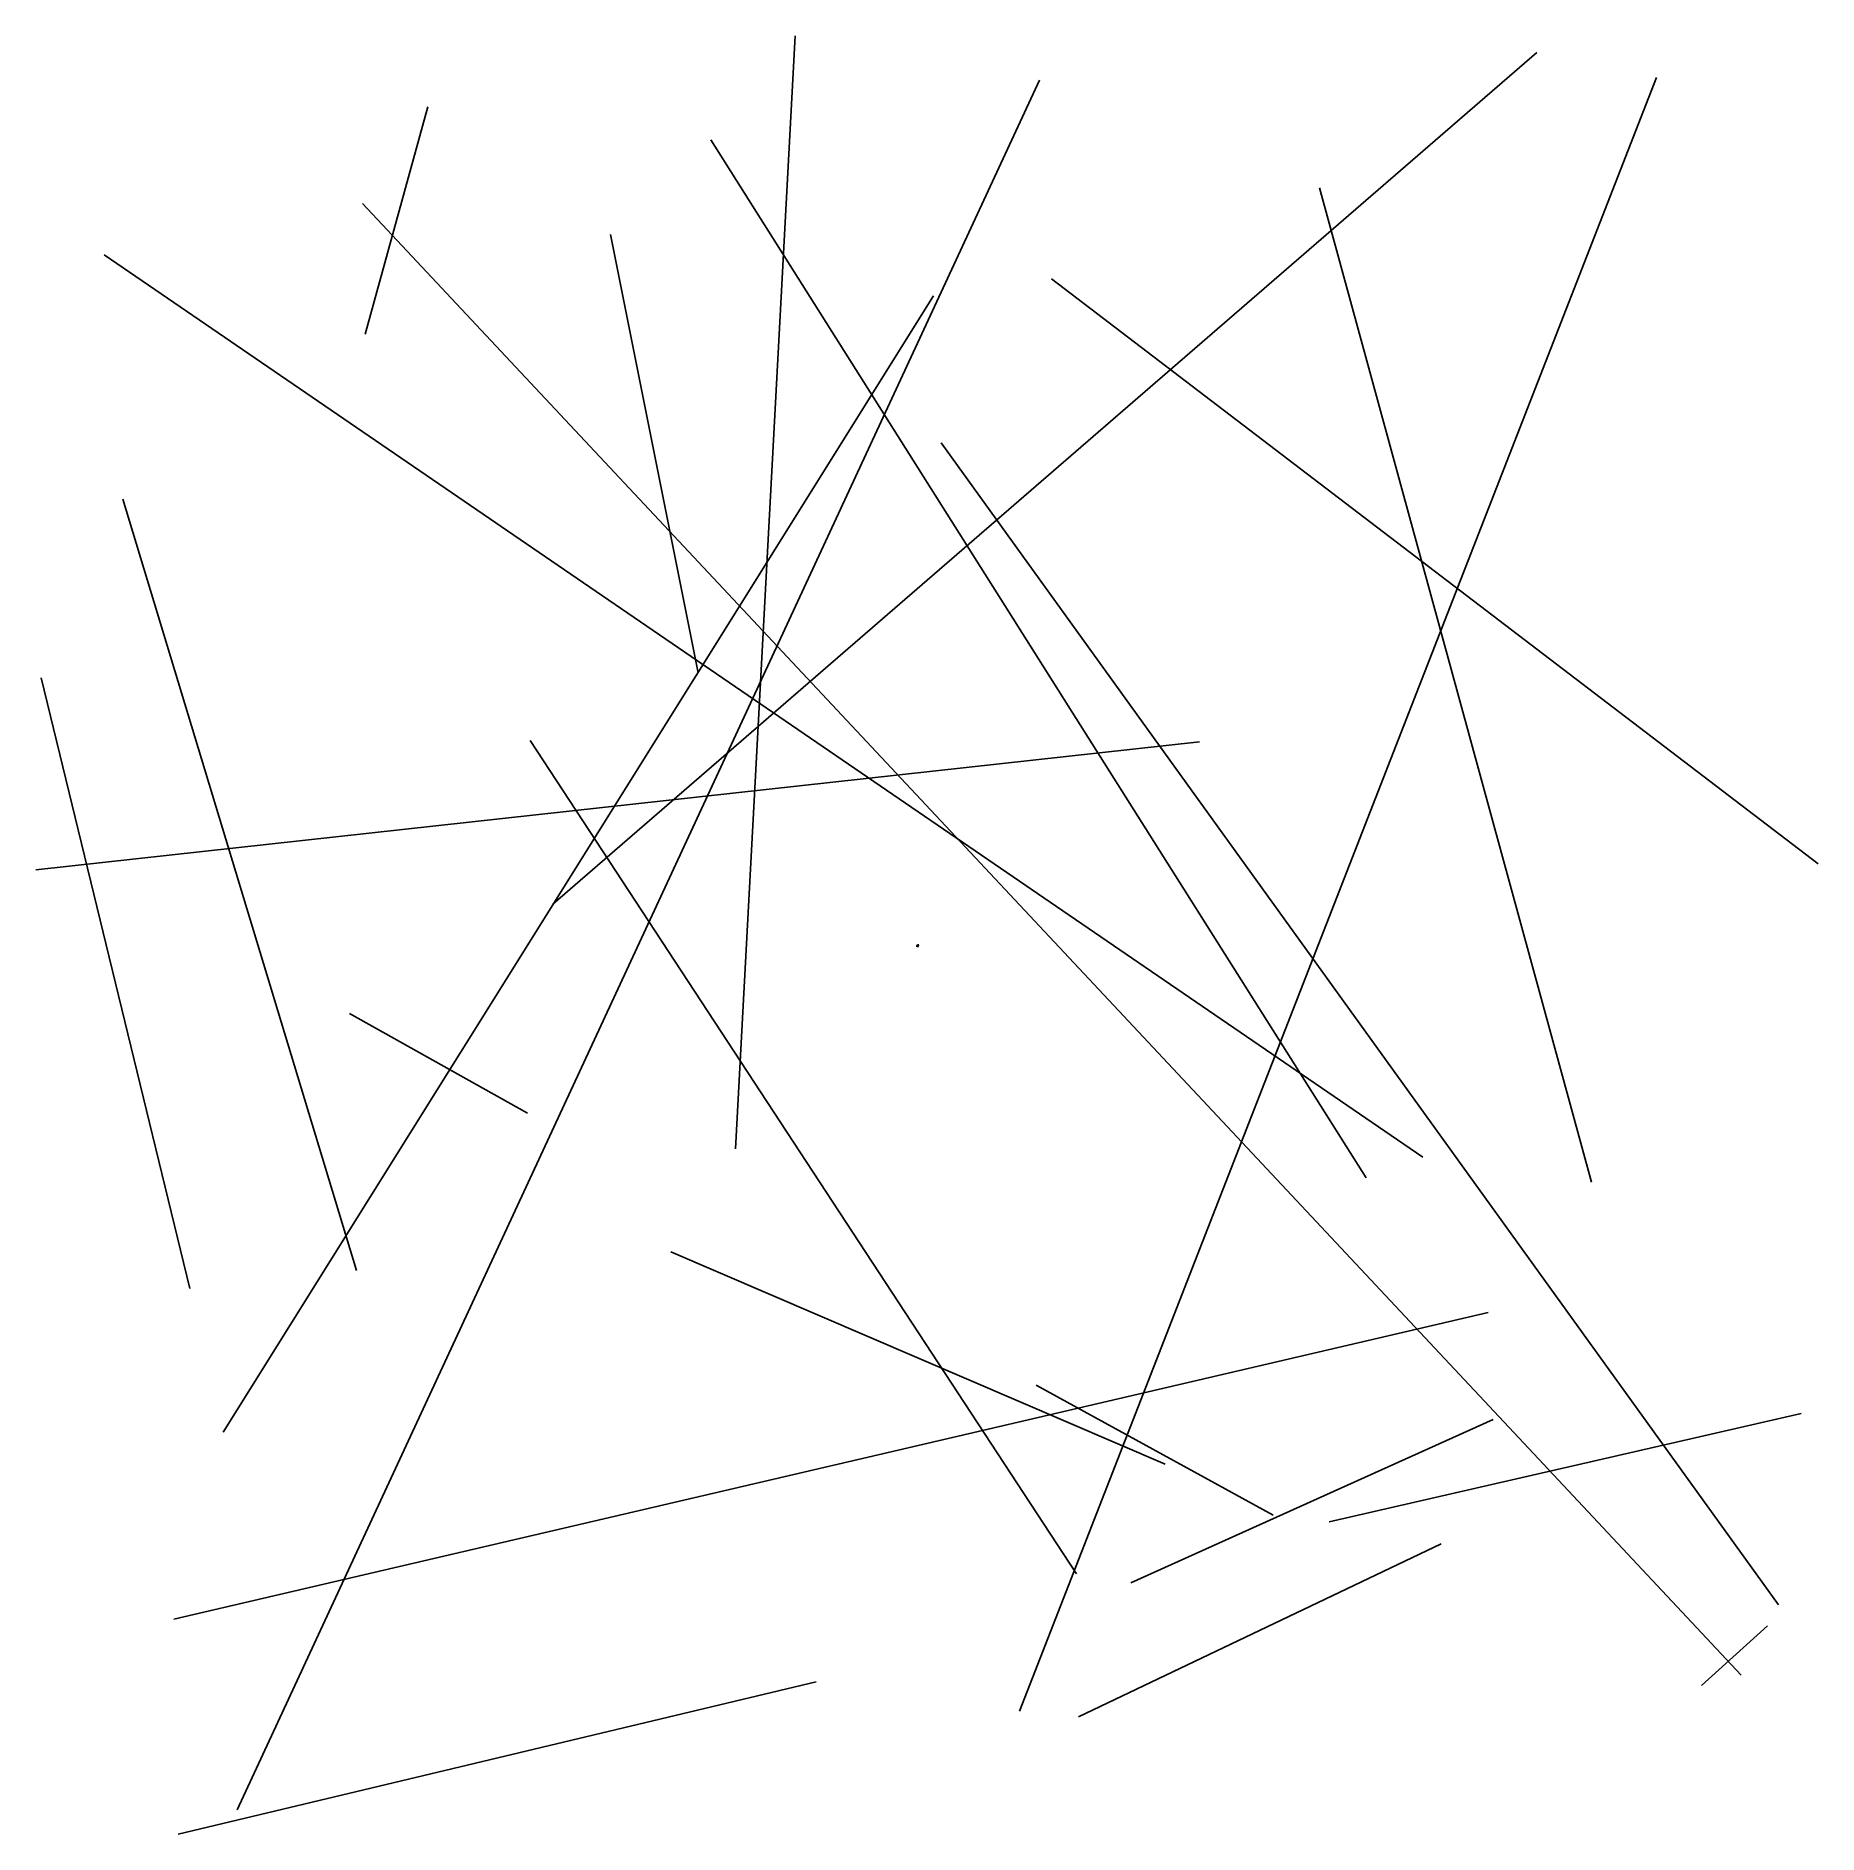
# Model space of a CAD drawing. Header units: metres. Extents: x -960385164000 to 980995095000, y -967394892000 to 990983884000.
import ezdxf

# ---------------------------------------------------------------- set-up
doc = ezdxf.new("R2010")
doc.units = ezdxf.units.M
doc.layers.add('VISTA', color=7, linetype='CONTINUOUS')

msp = doc.modelspace()

# ---------------------------------------------------------------- linework, layer by layer
at = {"layer": 'VISTA'}
for p, q in [((-198178893000, -221182952000), (-133245852000, 990983884000)), ((-397127051000, 45325842800), (674577495000, 973036104000)), ((-741197056000, -940942673000), (132900168000, 942684214000)), ((111091312000, -833677209000), (804906768000, 945614595000)), ((-601750799000, 666340050000), (-533508526000, 913829299000)), ((488571722000, -252652602000), (-225068761000, 877797571000)), ((437916813000, 825453077000), (734073516000, -257517633000)), ((897180726000, -794485286000), (-604746848000, 808475737000)), ((-239017285000, 297274721000), (-334449702000, 774802342000)), ((-886030279000, 752694008000), (550630992000, -230003600000)), ((145759891000, 726499972000), (980995095000, 89213747000)), ((-756296759000, -529830603000), (17510597000, 707789234000)), ((25835503000, 547878502000), (937955665000, -717595288000)), ((-865604870000, 486413925000), (-611220964000, -353746947000)), ((-792666219000, -373102477000), (-954542810000, 291709815000)), ((-960385164000, 82707472600), (307238862000, 222220959000)), ((-422145486000, 223777536000), (173093462000, -684138785000)), ((-945225892, 864567801), (-986295115, 509668871)), ((-541305230, -400826483), (-954568601, 139354106)), ((640912813, -590462132), (-892941753, 507535629)), ((-836871785, -403381597), (282065000, 353722907)), ((-14614170, 569261985), (-608537231, -134800854)), ((-568994058, -48965405), (-453299438, 826994821)), ((-96759312, 367513602), (-351727379, -320791703)), ((938068825, 106853115), (-348608062, 633996606)), ((6456660, 101198407), (-250386477, -277269304)), ((508157673, 507916166), (-230480105, -444558828)), ((-163593585, 219877387), (586856113, -874350820)), ((74250104, 96599644), (-99247626, 75817407)), ((-96323880, 1974829), (75840580, -70201682)), ((-67321853, -7950026), (3605810, 73430709)), ((-62204983, 52091249), (-65966562, -53070896)), ((41316116, 34713404), (-62201336, -90173472)), ((-36111181, 13360494), (-53836910, 83372355)), ((-46969096, -94919276), (8543849, 66944003)), ((-40774900, -39139610), (-7440553, 31543084)), ((54207974, -47602814), (-29121070, 86000254)), ((-18506009, -36112998), (32771221, 50991551)), ((23780096, 70926079), (-11427860, -97228707)), ((-3103129, -823111513), (39631561, 483014394)), ((9988048, 30774490), (-2472019, 50784624)), ((-989889, 692124), (67732, -32478)), ((-958325, 11865), (355460, -382406)), ((-48673, 691868), (-935632, -864331)), ((-915247, 622708), (26013, 596193)), ((735631, 287203), (-912444, 878931)), ((-882960, 96355), (-686021, 471994)), ((-867270, 145590), (861926, -212074)), ((124987, -149370), (-773274, 527299)), ((-770888, -974841), (81721, 939498)), ((-748810, 612783), (932835, 59335)), ((-438047, 925681), (-736575, 620110)), ((737041, 855520), (-701163, -141212)), ((-663416, 944603), (210091, 275886)), ((527972, 884964), (-598097, 112879)), ((-589332, -964989), (-303552, 410659)), ((867450, -422460), (-531795, 725500)), ((-525210, 760859), (-465389, -743625)), ((-462076, 937744), (147829, 679783)), ((-417388, -296647), (602437, 82187)), ((-403836, 214285), (578007, -322935)), ((-310760, 944977), (81312, 388853)), ((108122, 163335), (-223884, -204843)), ((313423, -85332), (-52575, 767857)), ((-952, 925), (668, 638)), ((-829, -662), (472, 89)), ((13, 19), (-804, 650)), ((-715, 383), (727, -551)), ((-693, 488), (-138, -213)), ((12, 876), (-614, -647)), ((-125, 118), (-596, 122)), ((75, 360), (-519, 144)), ((725, 919), (-463, -859)), ((-364, 290), (798, 487)), ((-104, 210), (-321, -142)), ((-238, -940), (-242, 508)), ((363, -273), (-74, 14)), ((508, -179), (-69, 456)), ((-31, 633), (634, -529)), ((-5, -5), (-9, 5)), ((-5, 8), (-6, 0)), ((2, -3), (-6, 6)), ((6, 0), (-6, 1)), ((2, 7), (-5, 1)), ((7, 6), (-5, 4)), ((0, 0), (-4, 100000000)), ((-4, 100000000), (100000000, 0)), ((-3, -3), (3, 5)), ((-2, 9), (2, -2)), ((7, -4), (-1, 4)), ((-1, 1), (-1, 0)), ((0, 1), (-1, 0)), ((-1, 1), (1, 0)), ((-1, 0), (-1, 1)), ((1, 0), (-1, -1)), ((-1, 0), (0, -1)), ((-1, 0), (1, 0)), ((-1, 0), (0, 0)), ((0, 1), (100, 123456789)), ((0, -4), (100000000, 100000000)), ((100000000, 100000000), (0, 7)), ((343, -635), (0, 666)), ((0, 0), (1, 100)), ((7, 9), (0, 2)), ((0, 6), (10, 5)), ((2, 5), (0, -5)), ((0, 0), (0, 1)), ((1, 1), (0, 1)), ((0, 1), (0, 0)), ((0, 0), (0, 1)), ((0, 1), (0, 0)), ((0, 1), (0, -1)), ((0, 1), (0, -1)), ((0, 1), (0, 0)), ((0, 1), (0, 1)), ((0, 1), (0, -1)), ((1, -1), (0, 1)), ((0, 0), (0, 0)), ((0, 0), (0, 0)), ((0, 0), (0, 0)), ((0, 0), (0, 0)), ((0, 0), (0, 0)), ((0, 0), (0, 0)), ((12, 0), (0, -4)), ((0, 0), (0, 0)), ((0, 0), (0, 0)), ((0, 0), (0, 0)), ((0, 0), (0, 0)), ((0, 0), (0, 0)), ((0, 0), (0, 0)), ((0, 0), (0, 0)), ((0, 0), (0, 0)), ((0, 0), (0, 0)), ((0, 0), (0, 0)), ((0, 0), (0, 0)), ((0, 0), (0, 0)), ((0, 0), (0, 0)), ((0, 0), (0, 0)), ((0, 0), (0, 0)), ((0, 0), (0, 0)), ((0, 0), (0, 0)), ((0, 0), (0, 0)), ((0, 0), (0, 0)), ((0, 0), (0, 0)), ((0, 0), (0, 0)), ((0, 0), (0, 0)), ((0, 0), (0, 0)), ((0, 0), (0, 0)), ((0, 0), (0, 0)), ((0, 0), (0, 0)), ((0, 0), (0, 0)), ((0, 0), (0, 0)), ((0, 0), (0, 0)), ((0, 0), (0, 0)), ((0, 0), (0, 0)), ((0, 0), (0, 0)), ((0, 0), (0, 0)), ((0, 0), (0, 0)), ((0, 0), (0, 0)), ((0, 0), (0, 0)), ((0, 0), (0, 0)), ((0, 0), (0, 0)), ((0, -1), (1, 0)), ((0, 0), (0, 0)), ((0, 0), (0, 0)), ((0, 0), (0, 0)), ((0, 0), (0, 0)), ((0, 0), (0, 0)), ((0, 0), (0, 0)), ((0, 0), (0, 0)), ((0, 0), (0, 0)), ((0, 0), (1, -1)), ((0, 0), (0, 0)), ((0, 0), (0, 0)), ((0, 0), (0, 0)), ((0, 0), (0, 0)), ((0, 0), (0, 0)), ((0, 0), (0, 0)), ((0, 0), (0, 0)), ((0, 0), (0, 0)), ((0, 0), (0, 0)), ((0, 0), (0, 0)), ((0, 0), (0, 0)), ((0, 0), (0, 0)), ((0, 0), (0, 0)), ((0, 0), (0, 0)), ((0, 0), (0, 0)), ((0, 0), (0, 0)), ((0, 0), (0, 0)), ((0, 0), (0, 0)), ((0, 0), (0, 0)), ((0, 0), (0, 0)), ((0, 0), (0, 0)), ((0, 0), (0, 0)), ((0, 0), (0, 0)), ((0, 0), (0, 0)), ((0, 0), (0, 0)), ((0, 0), (0, 0)), ((0, 0), (0, 0)), ((0, 0), (0, 0)), ((0, 0), (0, 0)), ((0, 0), (0, 0)), ((0, 0), (0, 0)), ((0, 0), (0, 0)), ((0, 0), (0, 0)), ((0, 0), (0, 0)), ((0, 0), (0, 0)), ((0, 0), (0, 0)), ((0, 0), (0, 0)), ((1, 100), (123456789, 123456790)), ((1, 0), (1, 0)), ((2, -3), (7, 5)), ((7, 9), (5, 8)), ((5, -6), (5, 2)), ((100, 123456789), (123456790, 1000000000)), ((216, -879), (632, 808)), ((230, -861), (322, 230)), ((861, 857), (430, -514)), ((60238, 277310), (388663, -953796)), ((60528, 288517), (415647, 650736)), ((86554, -78391), (499919, 323755)), ((170277, -759534), (306544, 607325)), ((351425, -619613), (514311, 69949)), ((715783, 833572), (590330, 340602)), ((50369330, -78142243), (872126, 72242349)), ((3563012, 48447039), (39897070, 14554249)), ((62479474, 82045332), (9025044, 52953681)), ((48220571, 90903416), (17754182, -32979773)), ((22090020, 7521634), (38136682, -71998690)), ((77445898, -58359692), (25422940, 92971199)), ((60846658, 8918214), (35782693, 36993690)), ((42373196, 82251508), (40282895, -26716731)), ((53698486, 27312371), (82474072, -52950852)), ((58414385, -64888512), (80206127, 53952308)), ((91198677, -15311550), (60125790, 22524010)), ((122136590, 199361263), (366395722, 683201615)), ((123456789, 123456790), (1000000000, 1234567890)), ((123456790, 1000000000), (1234567890, 1000000000)), ((359061351, 620392697), (180772926, -105765630)), ((471387393, -952422896), (886040047, 915490243)), ((522307672, 25019359), (889870606, 884602863)), ((555889572, -810055187), (985597426, 836526759)), ((722089484, -889832703), (947454295, 661585026)), ((-962150869, -110833506), (-273287551, -469458352)), ((-922682494, -922811031), (-600271462, -41772499)), ((-362814936, -654202598), (-203965912, -449010013)), ((247369302, -249323450), (-345758572, -772175391)), ((-275528483, -619990291), (850042405, -636083258)), ((-92212894, -40878188), (21728934, -25628754)), ((-87935036, -19341844), (-77140203, -48660100)), ((-84372176, -22694472), (79232398, -31085057)), ((47917512, -70814474), (-71043305, -72745392)), ((-60066187, -38516585), (49946390, -7512647)), ((-54389768, -28755670), (54874231, -20686162)), ((-534311, -841210), (146932, -681097)), ((277606, -832387), (-505022, -891356)), ((-236297, -462859), (799946, -658371)), ((153756, -889859), (-169518, -349207)), ((-480, -626), (783, -197)), ((-349, -433), (401, -553)), ((0, 0), (-9, -9)), ((-9, -5), (-9, -7)), ((-8, -6), (4, -6)), ((-6, -6), (-1, -8)), ((10, -9), (-5, -3)), ((6, -4), (-4, -10)), ((-3, -5), (-1, -2)), ((-3, -2), (-3, -3)), ((0, 0), (-1, 0)), ((0, 0), (-1, -1)), ((-1, 0), (0, -1)), ((1, -1), (-1, 0)), ((-1, -1), (0, 0)), ((-1, -2), (1, -5)), ((0, 0), (0, 0)), ((0, 0), (0, 0)), ((0, 0), (0, 0)), ((0, 0), (0, 0)), ((0, 0), (0, 0)), ((0, 0), (0, -1)), ((0, 0), (0, 0)), ((0, 0), (0, 0)), ((0, 0), (0, 0)), ((0, 0), (0, 0)), ((0, 0), (0, 0)), ((0, 0), (0, 0)), ((0, 0), (0, 0)), ((0, 0), (0, 0)), ((0, 0), (0, 0)), ((0, 0), (0, 0)), ((0, 0), (0, 0)), ((0, 0), (0, 0)), ((0, 0), (0, 0)), ((0, 0), (0, 0)), ((0, 0), (0, 0)), ((0, 0), (0, 0)), ((0, 0), (0, 0)), ((0, 0), (0, 0)), ((0, 0), (0, 0)), ((0, 0), (0, 0)), ((0, 0), (0, 0)), ((8, -7), (10, -8)), ((9, -8), (9, -4)), ((574984, -609304), (625546, -55168)), ((20703232, -44618139), (40468057, -35496589)), ((141554792, -39236831), (334630941, -126046681)), ((547605739, -408850968), (227118367, -890140031)), ((280270131, -937231459), (324082593, -497708405)), ((286423977, -919856434), (333547948, -85407604)), ((-425039616000, -182195020000), (-618666325000, -73731371900)), ((-268881376000, -333311733000), (269654161000, -564704424000)), ((-810157227000, -733356531000), (621718046000, -399401624000)), ((129159924000, -478417895000), (387530463000, -620092999000)), ((232447399000, -693679054000), (627205740000, -515862110000)), ((962497730000, -509522260000), (448581082000, -627252262000)), ((570419861000, -651184126000), (175348442000, -839910291000)), ((854198472000, -805492470000), (926101806000, -740732108000)), ((-805541548000, -967394892000), (-110379854000, -801761939000))]:
    msp.add_line(p, q, dxfattribs=at)

doc.saveas('drawing.dxf')
